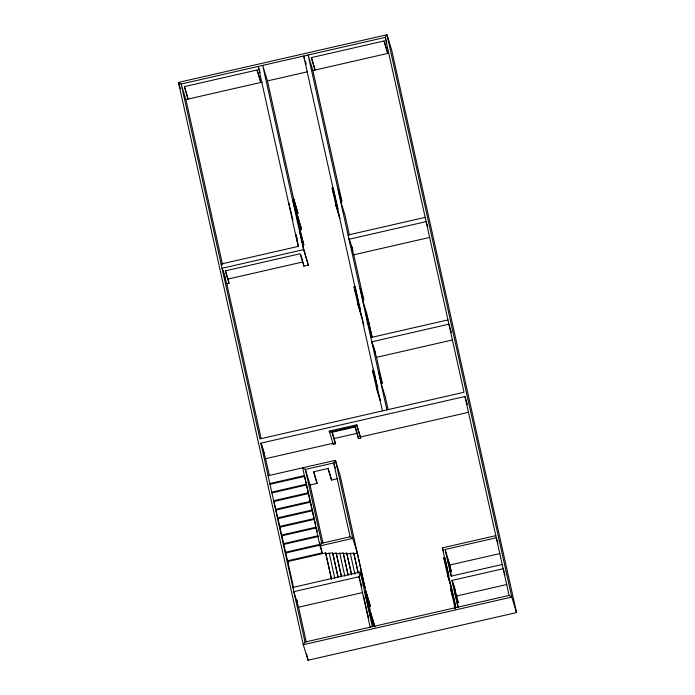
<?xml version="1.0" encoding="UTF-8"?>
<svg xmlns="http://www.w3.org/2000/svg" width="695" height="695" viewBox="0 0 695 695"><rect width="100%" height="100%" fill="white"/><g stroke="black" fill="none" stroke-linecap="round" stroke-linejoin="round"><path stroke-width="1.04" d="M357.525 553.924L352.782 538.399L350.098 536.775L321.733 543.255L319.987 545.896L322.358 553.654M180.37 88.63L178.476 82.418L181.16 84.043L385.238 37.382L386.976 34.75L511.781 597.048L509.088 595.433L305.018 642.084L303.272 644.725L308.024 660.25L516.524 612.582L391.728 50.275L386.976 34.75L178.476 82.418L303.272 644.725L511.781 597.048L516.524 612.582M386.82 42.56L385.238 37.382L463.999 392.249L259.921 438.91L181.16 84.043L185.912 99.567L262.276 82.114M303.593 249.644L222.053 268.287L226.805 283.812L229.02 283.308L225.215 270.885L300.11 253.762L303.906 266.185L308.345 265.169L303.593 249.644L262.701 65.4L267.453 80.924L307.39 71.794M386.889 409.885L308.128 55.018L312.872 70.543L387.767 53.419L384.127 40.935M335.867 204.712L339.864 218.395L336.145 206.224L332.132 188.137L333.244 187.885M308.345 265.169L303.602 248.489L300.058 232.538L303.854 244.961L292.717 199.387L293.829 199.126L298.025 213.435L294.489 201.88M336.145 206.224L337.257 205.963L338.187 209.013M296.73 217.465L297.842 217.214L301.56 229.385L300.457 229.637M221.106 264.031L298.216 246.404L258.271 66.416L260.173 72.627M348.073 234.997L425.184 217.37M225.536 270.772L228.073 279.051L302.968 261.928L303.906 266.185M427.712 226.805L426.131 221.627L349.02 239.254L353.764 254.787L429.814 237.395M357.777 303.428L361.774 317.111L358.055 304.94L354.042 286.853L355.154 286.601L358.941 303.68M358.055 304.94L359.167 304.679L360.401 308.745M367.003 323.071L368.776 322.671L371.851 336.502L368.506 325.564L365.44 311.734L368.776 322.671M370.835 337.544L447.945 319.917M451.42 332.453L448.883 324.174L371.782 341.801L376.525 357.334L452.575 339.942M376.308 386.933L380.313 400.615L376.586 388.444L372.572 370.357L373.684 370.105M376.586 388.444L377.698 388.184L373.91 371.113M305.018 642.084L260.868 443.167L464.938 396.506L467.474 404.785M329.256 431.117L356.726 424.836L360.688 438.076L358.472 438.58L354.937 427.025L331.897 432.299L335.424 443.853L333.209 444.357L329.256 431.117L329.491 432.186L356.961 425.905L360.688 438.076M332.184 431.795L334.243 438.528L357.291 433.263L358.472 438.58M260.868 443.167L265.612 458.691L332.974 443.297L333.209 444.357M360.453 437.007L468.639 412.274M268.088 475.719L335.45 460.316L340.203 475.84L366.856 595.945M304.627 476.396L270.06 484.302L269.825 483.529L304.393 475.623L306.599 484.98L310.3 501.373L275.733 509.279L273.769 500.695L308.328 492.79M306.365 484.207L271.797 492.112L272.032 492.885L306.599 484.98M321.733 543.255L305.348 469.438L333.704 462.948L335.45 460.316L352.782 538.399L319.987 545.896L302.655 467.813L305.348 469.438L310.092 484.962L317.076 483.364L313.714 471.514M317.076 483.364L313.541 471.818L327.944 468.517L331.48 480.071L337.457 478.707M274.004 501.469L308.571 493.563M275.976 510.052L310.543 502.155L314.479 519.321L279.911 527.227L275.733 509.279M277.705 517.862L312.272 509.956M277.939 518.635L312.507 510.738M279.677 526.445L314.244 518.539M279.911 527.227L281.649 535.028L316.216 527.131L317.32 531.805M281.649 535.028L281.883 535.81L316.451 527.905M281.883 535.81L283.621 543.612L318.18 535.715M283.621 543.612L283.855 544.394L318.423 536.488M283.855 544.394L285.584 552.204L320.152 544.298L319.717 542.343M285.584 552.204L285.827 552.977L320.395 545.071M285.827 552.977L287.556 560.787L322.124 552.881L320.604 546.053M331.472 578.892L325.642 552.907L287.791 561.56L293.62 587.822M325.877 553.68L332.67 552.959L338.039 576.85M332.914 553.741L336.189 552.985L341.558 576.876M336.432 553.767L343.226 553.038L348.126 574.826M343.46 553.819L346.744 553.064L351.644 574.852M346.979 553.846L353.772 553.124L358.212 572.802M354.016 553.898L357.291 553.151L364.753 586.762M455.694 607.639L442.42 547.851L495.822 535.645M502.224 564.47L451.038 576.172L445.113 549.476L496.291 537.774L497.881 542.951M292.882 587.414L360.245 572.011L364.988 587.536M443.757 557.842L444.861 557.59L448.874 575.677L447.771 575.929L443.757 557.842L445 561.908M445.113 549.476L449.856 565L500 553.541M449.795 571.724L451.272 571.386L449.856 565M372.381 626.69L360.245 572.011L358.967 576.772L293.829 591.662L298.572 607.195L362.668 592.54M369.193 606.474L370.296 606.222L369.827 604.094L366.109 591.914L364.997 592.175L370.053 614.936L373.476 626.143M457.909 607.135L451.985 580.429L503.163 568.727L505.065 574.939M455.26 608.916L450.629 588.804L451.733 588.543L455.529 605.623M370.053 614.936L371.156 614.684L374.883 626.855L370.878 613.172M451.985 580.429L456.728 595.962L506.872 584.495M456.667 602.678L458.144 602.339L456.728 595.962M454.643 606.883L455.746 606.631M387.767 53.419L383.97 40.996L311.291 57.615L315.087 70.039L311.456 57.555M304.645 59.136L303.698 56.026L382.459 410.893M305.279 61.203L306.226 64.305M451.272 571.386L447.745 559.831L451.698 576.555M349.342 239.141L352.817 250.53L351.896 246.351M442.42 547.851L443.688 551.995M452.932 582.384L455.468 590.672M332.132 188.137L334.616 196.251M332.792 190.882L334.564 196.659M458.144 602.339L454.608 590.785L458.561 607.508M444.418 560.596L445.009 562.516M445.599 564.444L446.477 567.337M447.484 574.426L451.489 588.1L447.771 575.929M450.629 588.804L452.801 595.902M451.29 591.549L452.758 596.362M454.356 605.38L455.242 608.264M373.05 344.79L375.578 353.077M354.042 286.853L356.214 293.95M354.997 290.562L356.179 294.411M372.572 370.357L374.127 375.43M373.241 373.102L374.118 375.995M257.167 69.969L260.799 82.444L257.002 70.021L184.323 86.64L188.128 99.064L184.488 86.588M292.717 199.387L293.342 201.411M297.556 215.711L301.56 229.385M289.537 205.068L288.955 203.149L289.389 205.121M292.899 219.863L289.824 207.093M355.232 426.522L356.995 432.299M295.94 234.589L297.208 238.724M300.753 254.683L302.646 260.894M335.294 468.126L333.704 462.948L350.098 536.775M328.118 468.222L330.472 475.919M366.769 594.668L370.296 606.222M360.236 580.916L358.967 576.772L370.166 627.194M360.87 582.983L361.817 586.085M367.551 613.937L368.732 617.786M223.008 270.242L225.536 278.521M261.824 445.121L264.352 453.401M287.556 560.787L288.39 563.497M464.938 396.506L509.088 595.433M312.872 70.543L341.862 201.168L338.335 189.622L341.401 203.444L344.937 214.998L349.342 234.858M353.764 254.787L363.772 299.884L360.245 288.338L363.311 302.16L366.847 313.714L372.042 337.118M376.525 357.334L382.311 383.388L378.775 371.842L381.85 385.664L385.378 397.219L388.158 409.746M333.461 188.884L337.257 205.963M361.226 313.74L361.661 315.712M362.104 317.693L363.859 325.59M356.726 424.836L356.961 425.905M293.829 199.126L297.842 217.214M267.453 80.924L294.576 203.131M295.844 234.545L298.503 246.517M334.243 438.528L335.424 443.853M366.109 591.914L371.156 614.684M373.302 624.979L373.615 626.404M363.442 595.424L367.325 612.903M353.772 553.124L358.203 573.08M350.254 553.09L354.919 574.105M330.768 476.883L331.48 480.071M346.744 553.064L351.401 574.079M343.226 553.038L348.117 575.104M339.707 553.011L344.833 576.12M336.189 552.985L341.323 576.094M332.67 552.959L338.039 577.119M329.161 552.933L334.755 578.144M325.642 552.907L331.472 579.17M310.092 484.962L322.966 542.969M314.913 521.276L315.782 525.177M228.073 279.051L229.02 283.308M185.912 99.567L222.565 264.734M226.805 283.812L261.146 438.545M265.612 458.691L269.347 475.493M296.93 599.785L297.634 602.939M298.572 607.195L306.269 641.859M306.625 653.943L308.024 660.25"/></g></svg>
